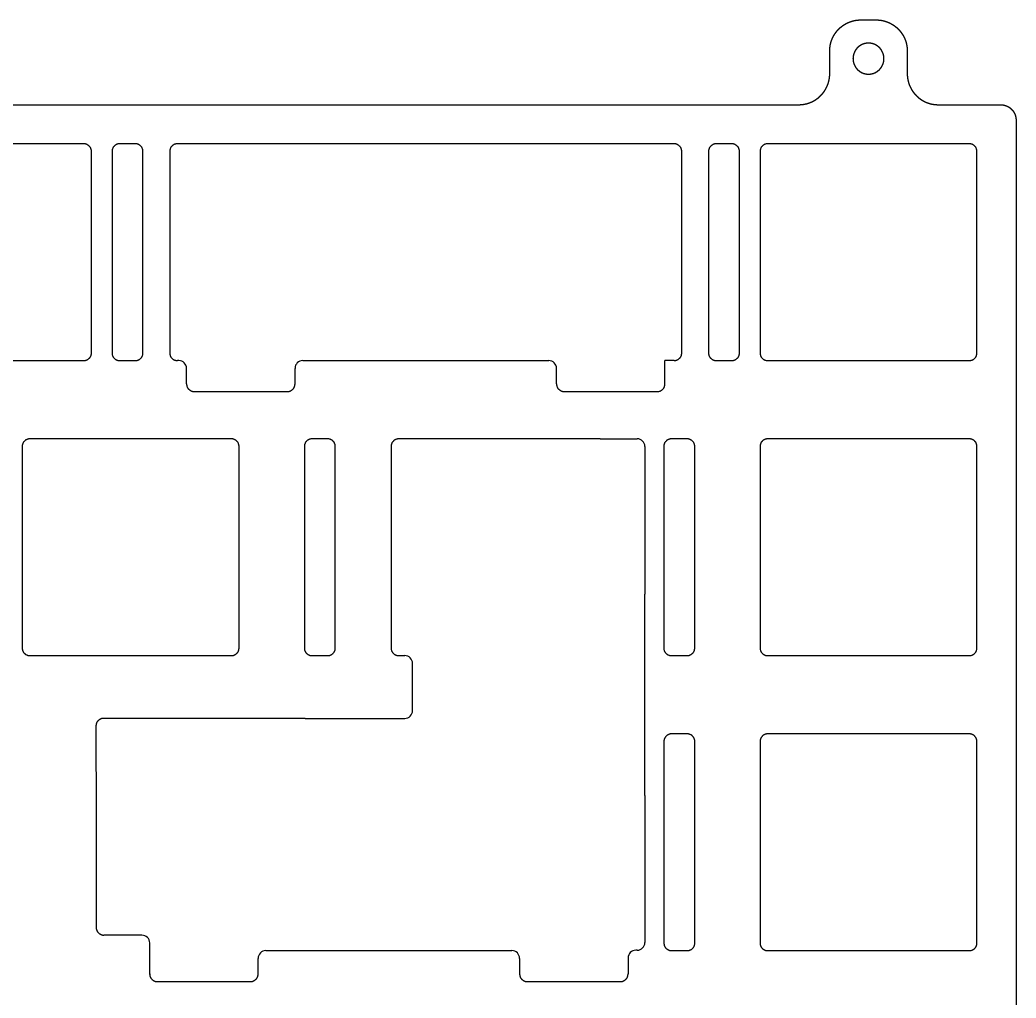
# Model space of a CAD drawing. Header units: millimetres. Extents: x 561 to 866, y -101 to 6.
# Drawn here: x 801.9 to 866.2, y -57.6 to 5.5 of the extents above; entities that cross this region are included whole.
import ezdxf

# ---------------------------------------------------------------- set-up
doc = ezdxf.new("R2010")
doc.units = ezdxf.units.MM
doc.layers.get('0').update_dxf_attribs({"linetype": 'CONTINUOUS'})

msp = doc.modelspace()

# ---------------------------------------------------------------- linework, layer by layer
for p, q in [((856.183, 5.522, -22.344), (857.183, 5.522, -22.344)), ((857.183, 5.522, -22.344), (857.251, 5.52, -22.344)), ((854.183, 3.522, -22.344), (854.184, 3.59, -22.344)), ((854.183, 2.047, -22.344), (854.183, 3.522, -22.344)), ((859.182, 3.59, -22.344), (859.183, 3.522, -22.344)), ((859.183, 3.522, -22.344), (859.183, 2.047, -22.344)), ((854.182, 1.978, -22.344), (854.183, 2.047, -22.344)), ((859.183, 2.047, -22.344), (859.184, 1.978, -22.344)), ((765.933, 0.047, -22.344), (852.183, 0.047, -22.344)), ((852.183, 0.047, -22.344), (852.251, 0.048, -22.344)), ((861.115, 0.048, -22.344), (861.183, 0.047, -22.344)), ((861.183, 0.047, -22.344), (865.209, 0.047, -22.344)), ((865.209, 0.047, -22.344), (865.243, 0.046, -22.344)), ((866.208, -0.919, -22.344), (866.209, -0.953, -22.344)), ((866.209, -0.953, -22.344), (866.209, -94.201, -22.344)), ((812.17, -16.476, -22.344), (812.083, -16.476, -22.344)), ((820.17, -16.476, -22.344), (821.608, -16.476, -22.344)), ((834.605, -16.476, -22.344), (836.046, -16.476, -22.344)), ((843.546, -17.983, -22.344), (843.546, -16.476, -22.344)), ((844.133, -16.476, -22.344), (843.546, -16.476, -22.344)), ((812.67, -17.976, -22.344), (812.67, -16.976, -22.344)), ((819.67, -17.976, -22.344), (819.67, -16.976, -22.344)), ((836.546, -17.976, -22.344), (836.546, -16.976, -22.344)), ((839.371, -21.526, -22.344), (841.752, -21.526, -22.344)), ((842.252, -22.026, -22.344), (842.252, -31.561, -22.344)), ((826.371, -35.526, -22.344), (826.752, -35.526, -22.344)), ((827.252, -39.076, -22.344), (827.252, -36.026, -22.344)), ((820.321, -39.576, -22.344), (826.752, -39.576, -22.344)), ((820.321, -39.576, -22.344), (826.752, -39.576, -22.344)), ((842.252, -44.551, -22.344), (842.252, -54.049, -22.344)), ((842.252, -44.551, -22.344), (842.252, -54.049, -22.344)), ((809.791, -53.576, -22.344), (807.338, -53.576, -22.344)), ((809.791, -53.576, -22.344), (807.338, -53.576, -22.344)), ((810.291, -54.576, -22.344), (810.291, -54.076, -22.344)), ((810.291, -56.12, -22.344), (810.291, -54.576, -22.344)), ((810.291, -56.12, -22.344), (810.291, -54.576, -22.344)), ((817.789, -54.576, -22.344), (819.227, -54.576, -22.344)), ((817.789, -54.576, -22.344), (819.227, -54.576, -22.344)), ((832.227, -54.576, -22.344), (833.665, -54.576, -22.344)), ((832.227, -54.576, -22.344), (833.665, -54.576, -22.344)), ((841.752, -54.549, -22.344), (841.665, -54.549, -22.344)), ((817.289, -56.076, -22.344), (817.289, -55.076, -22.344)), ((817.289, -56.076, -22.344), (817.289, -55.076, -22.344)), ((834.165, -55.076, -22.344), (834.165, -56.076, -22.344)), ((834.165, -55.076, -22.344), (834.165, -56.076, -22.344)), ((841.165, -55.049, -22.344), (841.165, -56.076, -22.344)), ((841.165, -55.049, -22.344), (841.165, -56.076, -22.344))]:
    msp.add_line(p, q)
for centre, start, end in [((812.17, -16.976, -22.344), 0, 90), ((820.17, -16.976, -22.344), 90, 180), ((836.046, -16.976, -22.344), 0, 90), ((841.752, -22.026, -22.344), 0, 90), ((826.752, -36.026, -22.344), 0, 90), ((826.752, -39.076, -22.344), -90, 0), ((809.791, -54.076, -22.344), 0, 90), ((809.791, -54.076, -22.344), 0, 90), ((817.789, -55.076, -22.344), 90, 180), ((817.789, -55.076, -22.344), 90, 180), ((833.665, -55.076, -22.344), 0, 90), ((833.665, -55.076, -22.344), 0, 90), ((841.665, -55.049, -22.344), 90, 180), ((841.665, -55.049, -22.344), 90, 180), ((841.752, -54.049, -22.344), -90, 0), ((841.752, -54.049, -22.344), -90, 0)]:
    msp.add_arc(centre, 0.5, start, end)
for points in [[(854.975, 5.115, -22.344), (855.002, 5.135, -22.344), (855.03, 5.156, -22.344)], [(855.03, 5.156, -22.344), (855.058, 5.175, -22.344), (855.086, 5.194, -22.344)], [(855.086, 5.194, -22.344), (855.115, 5.212, -22.344), (855.144, 5.23, -22.344)], [(855.144, 5.23, -22.344), (855.173, 5.248, -22.344), (855.203, 5.265, -22.344)], [(855.203, 5.265, -22.344), (855.233, 5.281, -22.344), (855.263, 5.297, -22.344)], [(855.263, 5.297, -22.344), (855.293, 5.313, -22.344), (855.324, 5.328, -22.344)], [(855.324, 5.328, -22.344), (855.355, 5.342, -22.344), (855.386, 5.356, -22.344)], [(855.386, 5.356, -22.344), (855.418, 5.369, -22.344), (855.449, 5.382, -22.344)], [(855.449, 5.382, -22.344), (855.481, 5.394, -22.344), (855.513, 5.406, -22.344)], [(855.513, 5.406, -22.344), (855.546, 5.417, -22.344), (855.578, 5.428, -22.344)], [(855.578, 5.428, -22.344), (855.611, 5.438, -22.344), (855.643, 5.447, -22.344)], [(855.643, 5.447, -22.344), (855.676, 5.456, -22.344), (855.709, 5.465, -22.344)], [(855.709, 5.465, -22.344), (855.743, 5.472, -22.344), (855.776, 5.48, -22.344)], [(855.776, 5.48, -22.344), (855.81, 5.486, -22.344), (855.843, 5.493, -22.344)], [(855.843, 5.493, -22.344), (855.877, 5.498, -22.344), (855.911, 5.503, -22.344)], [(855.911, 5.503, -22.344), (855.945, 5.507, -22.344), (855.978, 5.511, -22.344)], [(855.978, 5.511, -22.344), (856.013, 5.514, -22.344), (856.047, 5.517, -22.344)], [(856.047, 5.517, -22.344), (856.081, 5.519, -22.344), (856.115, 5.52, -22.344)], [(856.115, 5.52, -22.344), (856.149, 5.521, -22.344), (856.183, 5.522, -22.344)], [(857.251, 5.52, -22.344), (857.285, 5.519, -22.344), (857.32, 5.517, -22.344)], [(857.32, 5.517, -22.344), (857.354, 5.514, -22.344), (857.388, 5.511, -22.344)], [(857.388, 5.511, -22.344), (857.421, 5.507, -22.344), (857.455, 5.503, -22.344)], [(857.455, 5.503, -22.344), (857.489, 5.498, -22.344), (857.523, 5.493, -22.344)], [(857.523, 5.493, -22.344), (857.556, 5.486, -22.344), (857.59, 5.48, -22.344)], [(857.59, 5.48, -22.344), (857.623, 5.472, -22.344), (857.657, 5.465, -22.344)], [(857.657, 5.465, -22.344), (857.69, 5.456, -22.344), (857.723, 5.447, -22.344)], [(857.723, 5.447, -22.344), (857.755, 5.438, -22.344), (857.788, 5.428, -22.344)], [(857.788, 5.428, -22.344), (857.82, 5.417, -22.344), (857.853, 5.406, -22.344)], [(857.853, 5.406, -22.344), (857.885, 5.394, -22.344), (857.917, 5.382, -22.344)], [(857.917, 5.382, -22.344), (857.948, 5.369, -22.344), (857.98, 5.356, -22.344)], [(857.98, 5.356, -22.344), (858.011, 5.342, -22.344), (858.042, 5.328, -22.344)], [(858.042, 5.328, -22.344), (858.073, 5.313, -22.344), (858.103, 5.297, -22.344)], [(858.103, 5.297, -22.344), (858.133, 5.281, -22.344), (858.163, 5.265, -22.344)], [(858.163, 5.265, -22.344), (858.193, 5.248, -22.344), (858.222, 5.23, -22.344)], [(858.222, 5.23, -22.344), (858.251, 5.212, -22.344), (858.28, 5.194, -22.344)], [(858.28, 5.194, -22.344), (858.308, 5.175, -22.344), (858.336, 5.156, -22.344)], [(858.336, 5.156, -22.344), (858.364, 5.135, -22.344), (858.391, 5.115, -22.344)], [(854.407, 4.442, -22.344), (854.423, 4.472, -22.344), (854.44, 4.502, -22.344)], [(854.44, 4.502, -22.344), (854.457, 4.531, -22.344), (854.474, 4.561, -22.344)], [(854.474, 4.561, -22.344), (854.492, 4.59, -22.344), (854.511, 4.619, -22.344)], [(854.511, 4.619, -22.344), (854.53, 4.647, -22.344), (854.549, 4.675, -22.344)], [(854.549, 4.675, -22.344), (854.569, 4.703, -22.344), (854.589, 4.73, -22.344)], [(854.589, 4.73, -22.344), (854.611, 4.757, -22.344), (854.632, 4.784, -22.344)], [(854.632, 4.784, -22.344), (854.654, 4.81, -22.344), (854.676, 4.836, -22.344)], [(854.676, 4.836, -22.344), (854.698, 4.861, -22.344), (854.721, 4.887, -22.344)], [(854.721, 4.887, -22.344), (854.745, 4.911, -22.344), (854.769, 4.936, -22.344)], [(854.769, 4.936, -22.344), (854.793, 4.96, -22.344), (854.818, 4.983, -22.344)], [(854.818, 4.983, -22.344), (854.843, 5.006, -22.344), (854.869, 5.029, -22.344)], [(854.869, 5.029, -22.344), (854.895, 5.051, -22.344), (854.921, 5.073, -22.344)], [(854.921, 5.073, -22.344), (854.948, 5.094, -22.344), (854.975, 5.115, -22.344)], [(858.391, 5.115, -22.344), (858.418, 5.094, -22.344), (858.445, 5.073, -22.344)], [(858.445, 5.073, -22.344), (858.471, 5.051, -22.344), (858.497, 5.029, -22.344)], [(858.497, 5.029, -22.344), (858.523, 5.006, -22.344), (858.548, 4.983, -22.344)], [(858.548, 4.983, -22.344), (858.573, 4.96, -22.344), (858.597, 4.936, -22.344)], [(858.597, 4.936, -22.344), (858.621, 4.911, -22.344), (858.645, 4.887, -22.344)], [(858.645, 4.887, -22.344), (858.668, 4.861, -22.344), (858.69, 4.836, -22.344)], [(858.69, 4.836, -22.344), (858.712, 4.81, -22.344), (858.734, 4.784, -22.344)], [(858.734, 4.784, -22.344), (858.756, 4.757, -22.344), (858.777, 4.73, -22.344)], [(858.777, 4.73, -22.344), (858.797, 4.703, -22.344), (858.817, 4.675, -22.344)], [(858.817, 4.675, -22.344), (858.836, 4.647, -22.344), (858.855, 4.619, -22.344)], [(858.855, 4.619, -22.344), (858.874, 4.59, -22.344), (858.892, 4.561, -22.344)], [(858.892, 4.561, -22.344), (858.909, 4.531, -22.344), (858.926, 4.502, -22.344)], [(858.926, 4.502, -22.344), (858.943, 4.472, -22.344), (858.959, 4.442, -22.344)], [(854.202, 3.794, -22.344), (854.207, 3.828, -22.344), (854.212, 3.861, -22.344)], [(854.212, 3.861, -22.344), (854.218, 3.895, -22.344), (854.225, 3.929, -22.344)], [(854.225, 3.929, -22.344), (854.232, 3.962, -22.344), (854.24, 3.995, -22.344)], [(854.24, 3.995, -22.344), (854.249, 4.028, -22.344), (854.257, 4.061, -22.344)], [(854.257, 4.061, -22.344), (854.267, 4.094, -22.344), (854.277, 4.127, -22.344)], [(854.277, 4.127, -22.344), (854.288, 4.159, -22.344), (854.298, 4.191, -22.344)], [(854.298, 4.191, -22.344), (854.31, 4.223, -22.344), (854.322, 4.255, -22.344)], [(854.322, 4.255, -22.344), (854.336, 4.287, -22.344), (854.349, 4.318, -22.344)], [(854.349, 4.318, -22.344), (854.363, 4.35, -22.344), (854.377, 4.381, -22.344)], [(854.377, 4.381, -22.344), (854.392, 4.411, -22.344), (854.407, 4.442, -22.344)], [(856.148, 3.867, -22.344), (856.134, 3.857, -22.344), (856.119, 3.848, -22.344)], [(856.178, 3.885, -22.344), (856.163, 3.876, -22.344), (856.148, 3.867, -22.344)], [(856.208, 3.902, -22.344), (856.193, 3.893, -22.344), (856.178, 3.885, -22.344)], [(856.239, 3.918, -22.344), (856.224, 3.91, -22.344), (856.208, 3.902, -22.344)], [(856.27, 3.933, -22.344), (856.255, 3.925, -22.344), (856.239, 3.918, -22.344)], [(856.302, 3.946, -22.344), (856.286, 3.939, -22.344), (856.27, 3.933, -22.344)], [(856.335, 3.959, -22.344), (856.319, 3.953, -22.344), (856.302, 3.946, -22.344)], [(856.367, 3.971, -22.344), (856.351, 3.965, -22.344), (856.335, 3.959, -22.344)], [(856.401, 3.981, -22.344), (856.384, 3.976, -22.344), (856.367, 3.971, -22.344)], [(856.434, 3.99, -22.344), (856.417, 3.986, -22.344), (856.401, 3.981, -22.344)], [(856.468, 3.998, -22.344), (856.451, 3.994, -22.344), (856.434, 3.99, -22.344)], [(856.502, 4.005, -22.344), (856.485, 4.002, -22.344), (856.468, 3.998, -22.344)], [(856.536, 4.011, -22.344), (856.519, 4.008, -22.344), (856.502, 4.005, -22.344)], [(856.57, 4.015, -22.344), (856.553, 4.013, -22.344), (856.536, 4.011, -22.344)], [(856.605, 4.019, -22.344), (856.588, 4.017, -22.344), (856.57, 4.015, -22.344)], [(856.64, 4.021, -22.344), (856.622, 4.02, -22.344), (856.605, 4.019, -22.344)], [(856.674, 4.022, -22.344), (856.657, 4.021, -22.344), (856.64, 4.021, -22.344)], [(856.709, 4.021, -22.344), (856.692, 4.021, -22.344), (856.674, 4.022, -22.344)], [(856.744, 4.02, -22.344), (856.726, 4.021, -22.344), (856.709, 4.021, -22.344)], [(856.778, 4.017, -22.344), (856.761, 4.018, -22.344), (856.744, 4.02, -22.344)], [(856.813, 4.013, -22.344), (856.796, 4.015, -22.344), (856.778, 4.017, -22.344)], [(856.847, 4.008, -22.344), (856.83, 4.011, -22.344), (856.813, 4.013, -22.344)], [(856.881, 4.002, -22.344), (856.864, 4.005, -22.344), (856.847, 4.008, -22.344)], [(856.915, 3.994, -22.344), (856.898, 3.998, -22.344), (856.881, 4.002, -22.344)], [(856.949, 3.986, -22.344), (856.932, 3.99, -22.344), (856.915, 3.994, -22.344)], [(856.982, 3.976, -22.344), (856.965, 3.981, -22.344), (856.949, 3.986, -22.344)], [(857.015, 3.965, -22.344), (856.999, 3.97, -22.344), (856.982, 3.976, -22.344)], [(857.048, 3.953, -22.344), (857.031, 3.959, -22.344), (857.015, 3.965, -22.344)], [(857.08, 3.94, -22.344), (857.064, 3.946, -22.344), (857.048, 3.953, -22.344)], [(857.111, 3.925, -22.344), (857.095, 3.932, -22.344), (857.08, 3.94, -22.344)], [(857.142, 3.91, -22.344), (857.127, 3.918, -22.344), (857.111, 3.925, -22.344)], [(857.173, 3.893, -22.344), (857.158, 3.902, -22.344), (857.142, 3.91, -22.344)], [(857.203, 3.876, -22.344), (857.188, 3.885, -22.344), (857.173, 3.893, -22.344)], [(857.232, 3.857, -22.344), (857.218, 3.867, -22.344), (857.203, 3.876, -22.344)], [(858.959, 4.442, -22.344), (858.974, 4.411, -22.344), (858.989, 4.381, -22.344)], [(858.989, 4.381, -22.344), (859.003, 4.35, -22.344), (859.017, 4.318, -22.344)], [(859.017, 4.318, -22.344), (859.031, 4.287, -22.344), (859.044, 4.255, -22.344)], [(859.044, 4.255, -22.344), (859.056, 4.223, -22.344), (859.068, 4.191, -22.344)], [(859.068, 4.191, -22.344), (859.078, 4.159, -22.344), (859.089, 4.127, -22.344)], [(859.089, 4.127, -22.344), (859.099, 4.094, -22.344), (859.109, 4.061, -22.344)], [(859.109, 4.061, -22.344), (859.118, 4.028, -22.344), (859.126, 3.995, -22.344)], [(859.126, 3.995, -22.344), (859.134, 3.962, -22.344), (859.141, 3.929, -22.344)], [(859.141, 3.929, -22.344), (859.148, 3.895, -22.344), (859.154, 3.861, -22.344)], [(859.154, 3.861, -22.344), (859.159, 3.828, -22.344), (859.164, 3.794, -22.344)], [(854.184, 3.59, -22.344), (854.186, 3.624, -22.344), (854.188, 3.658, -22.344)], [(854.188, 3.658, -22.344), (854.191, 3.692, -22.344), (854.194, 3.726, -22.344)], [(854.194, 3.726, -22.344), (854.198, 3.76, -22.344), (854.202, 3.794, -22.344)], [(855.705, 3.228, -22.344), (855.701, 3.211, -22.344), (855.698, 3.194, -22.344)], [(855.712, 3.262, -22.344), (855.709, 3.245, -22.344), (855.705, 3.228, -22.344)], [(855.721, 3.296, -22.344), (855.717, 3.279, -22.344), (855.712, 3.262, -22.344)], [(855.731, 3.329, -22.344), (855.726, 3.312, -22.344), (855.721, 3.296, -22.344)], [(855.743, 3.362, -22.344), (855.737, 3.345, -22.344), (855.731, 3.329, -22.344)], [(855.755, 3.394, -22.344), (855.749, 3.378, -22.344), (855.743, 3.362, -22.344)], [(855.769, 3.426, -22.344), (855.762, 3.41, -22.344), (855.755, 3.394, -22.344)], [(855.783, 3.458, -22.344), (855.776, 3.442, -22.344), (855.769, 3.426, -22.344)], [(855.799, 3.489, -22.344), (855.791, 3.473, -22.344), (855.783, 3.458, -22.344)], [(855.816, 3.519, -22.344), (855.807, 3.504, -22.344), (855.799, 3.489, -22.344)], [(855.833, 3.549, -22.344), (855.824, 3.534, -22.344), (855.816, 3.519, -22.344)], [(855.852, 3.578, -22.344), (855.843, 3.564, -22.344), (855.833, 3.549, -22.344)], [(855.872, 3.607, -22.344), (855.862, 3.592, -22.344), (855.852, 3.578, -22.344)], [(855.893, 3.634, -22.344), (855.882, 3.621, -22.344), (855.872, 3.607, -22.344)], [(855.914, 3.661, -22.344), (855.904, 3.648, -22.344), (855.893, 3.634, -22.344)], [(855.937, 3.688, -22.344), (855.926, 3.675, -22.344), (855.914, 3.661, -22.344)], [(855.961, 3.713, -22.344), (855.949, 3.701, -22.344), (855.937, 3.688, -22.344)], [(855.985, 3.738, -22.344), (855.973, 3.726, -22.344), (855.961, 3.713, -22.344)], [(856.01, 3.762, -22.344), (855.998, 3.75, -22.344), (855.985, 3.738, -22.344)], [(856.037, 3.785, -22.344), (856.023, 3.773, -22.344), (856.01, 3.762, -22.344)], [(856.063, 3.807, -22.344), (856.05, 3.796, -22.344), (856.037, 3.785, -22.344)], [(856.091, 3.828, -22.344), (856.077, 3.817, -22.344), (856.063, 3.807, -22.344)], [(856.119, 3.848, -22.344), (856.105, 3.838, -22.344), (856.091, 3.828, -22.344)], [(857.261, 3.838, -22.344), (857.247, 3.848, -22.344), (857.232, 3.857, -22.344)], [(857.289, 3.817, -22.344), (857.275, 3.827, -22.344), (857.261, 3.838, -22.344)], [(857.316, 3.796, -22.344), (857.303, 3.806, -22.344), (857.289, 3.817, -22.344)], [(857.343, 3.773, -22.344), (857.329, 3.784, -22.344), (857.316, 3.796, -22.344)], [(857.368, 3.75, -22.344), (857.355, 3.762, -22.344), (857.343, 3.773, -22.344)], [(857.393, 3.726, -22.344), (857.381, 3.738, -22.344), (857.368, 3.75, -22.344)], [(857.417, 3.701, -22.344), (857.405, 3.713, -22.344), (857.393, 3.726, -22.344)], [(857.44, 3.675, -22.344), (857.429, 3.688, -22.344), (857.417, 3.701, -22.344)], [(857.463, 3.648, -22.344), (857.451, 3.661, -22.344), (857.44, 3.675, -22.344)], [(857.484, 3.621, -22.344), (857.473, 3.634, -22.344), (857.463, 3.648, -22.344)], [(857.504, 3.592, -22.344), (857.494, 3.607, -22.344), (857.484, 3.621, -22.344)], [(857.523, 3.564, -22.344), (857.514, 3.578, -22.344), (857.504, 3.592, -22.344)], [(857.542, 3.534, -22.344), (857.533, 3.549, -22.344), (857.523, 3.564, -22.344)], [(857.559, 3.504, -22.344), (857.55, 3.519, -22.344), (857.542, 3.534, -22.344)], [(857.575, 3.473, -22.344), (857.567, 3.489, -22.344), (857.559, 3.504, -22.344)], [(857.59, 3.442, -22.344), (857.583, 3.458, -22.344), (857.575, 3.473, -22.344)], [(857.604, 3.41, -22.344), (857.597, 3.426, -22.344), (857.59, 3.442, -22.344)], [(857.617, 3.378, -22.344), (857.611, 3.394, -22.344), (857.604, 3.41, -22.344)], [(857.629, 3.345, -22.344), (857.623, 3.362, -22.344), (857.617, 3.378, -22.344)], [(857.64, 3.312, -22.344), (857.634, 3.329, -22.344), (857.629, 3.345, -22.344)], [(857.649, 3.279, -22.344), (857.645, 3.296, -22.344), (857.64, 3.312, -22.344)], [(857.658, 3.245, -22.344), (857.653, 3.262, -22.344), (857.649, 3.279, -22.344)], [(857.665, 3.211, -22.344), (857.661, 3.228, -22.344), (857.658, 3.245, -22.344)], [(859.164, 3.794, -22.344), (859.168, 3.76, -22.344), (859.173, 3.726, -22.344)], [(859.173, 3.726, -22.344), (859.175, 3.692, -22.344), (859.178, 3.658, -22.344)], [(859.178, 3.658, -22.344), (859.18, 3.624, -22.344), (859.182, 3.59, -22.344)], [(855.684, 3.056, -22.344), (855.683, 3.039, -22.344), (855.683, 3.022, -22.344)], [(855.683, 3.022, -22.344), (855.683, 3.004, -22.344), (855.684, 2.987, -22.344)], [(855.685, 3.091, -22.344), (855.685, 3.074, -22.344), (855.684, 3.056, -22.344)], [(855.684, 2.987, -22.344), (855.685, 2.97, -22.344), (855.685, 2.952, -22.344)], [(855.688, 3.126, -22.344), (855.687, 3.108, -22.344), (855.685, 3.091, -22.344)], [(855.685, 2.952, -22.344), (855.687, 2.935, -22.344), (855.688, 2.918, -22.344)], [(855.693, 3.16, -22.344), (855.691, 3.143, -22.344), (855.688, 3.126, -22.344)], [(855.688, 2.918, -22.344), (855.691, 2.9, -22.344), (855.693, 2.883, -22.344)], [(855.698, 3.194, -22.344), (855.695, 3.177, -22.344), (855.693, 3.16, -22.344)], [(855.693, 2.883, -22.344), (855.695, 2.866, -22.344), (855.698, 2.849, -22.344)], [(855.698, 2.849, -22.344), (855.701, 2.832, -22.344), (855.705, 2.815, -22.344)], [(855.705, 2.815, -22.344), (855.709, 2.798, -22.344), (855.712, 2.781, -22.344)], [(855.712, 2.781, -22.344), (855.717, 2.764, -22.344), (855.721, 2.747, -22.344)], [(855.721, 2.747, -22.344), (855.726, 2.731, -22.344), (855.731, 2.714, -22.344)], [(855.731, 2.714, -22.344), (855.737, 2.698, -22.344), (855.743, 2.681, -22.344)], [(855.743, 2.681, -22.344), (855.749, 2.665, -22.344), (855.755, 2.649, -22.344)], [(855.755, 2.649, -22.344), (855.762, 2.633, -22.344), (855.769, 2.617, -22.344)], [(855.769, 2.617, -22.344), (855.776, 2.601, -22.344), (855.783, 2.586, -22.344)], [(855.783, 2.586, -22.344), (855.791, 2.57, -22.344), (855.799, 2.555, -22.344)], [(857.575, 2.57, -22.344), (857.583, 2.586, -22.344), (857.59, 2.601, -22.344)], [(857.59, 2.601, -22.344), (857.597, 2.617, -22.344), (857.604, 2.633, -22.344)], [(857.604, 2.633, -22.344), (857.611, 2.649, -22.344), (857.617, 2.665, -22.344)], [(857.617, 2.665, -22.344), (857.623, 2.681, -22.344), (857.629, 2.698, -22.344)], [(857.629, 2.698, -22.344), (857.634, 2.714, -22.344), (857.64, 2.731, -22.344)], [(857.64, 2.731, -22.344), (857.645, 2.748, -22.344), (857.649, 2.764, -22.344)], [(857.649, 2.764, -22.344), (857.653, 2.781, -22.344), (857.658, 2.798, -22.344)], [(857.658, 2.798, -22.344), (857.661, 2.815, -22.344), (857.665, 2.832, -22.344)], [(857.671, 3.177, -22.344), (857.668, 3.194, -22.344), (857.665, 3.211, -22.344)], [(857.665, 2.832, -22.344), (857.668, 2.849, -22.344), (857.671, 2.866, -22.344)], [(857.676, 3.143, -22.344), (857.673, 3.16, -22.344), (857.671, 3.177, -22.344)], [(857.671, 2.866, -22.344), (857.673, 2.883, -22.344), (857.676, 2.9, -22.344)], [(857.679, 3.108, -22.344), (857.677, 3.126, -22.344), (857.676, 3.143, -22.344)], [(857.676, 2.9, -22.344), (857.677, 2.918, -22.344), (857.679, 2.935, -22.344)], [(857.682, 3.074, -22.344), (857.68, 3.091, -22.344), (857.679, 3.108, -22.344)], [(857.679, 2.935, -22.344), (857.68, 2.952, -22.344), (857.682, 2.97, -22.344)], [(857.683, 3.039, -22.344), (857.682, 3.056, -22.344), (857.682, 3.074, -22.344)], [(857.682, 2.97, -22.344), (857.682, 2.987, -22.344), (857.683, 3.004, -22.344)], [(857.683, 3.004, -22.344), (857.683, 3.022, -22.344), (857.683, 3.039, -22.344)], [(854.178, 1.91, -22.344), (854.18, 1.944, -22.344), (854.182, 1.978, -22.344)], [(855.799, 2.555, -22.344), (855.807, 2.539, -22.344), (855.816, 2.524, -22.344)], [(855.816, 2.524, -22.344), (855.824, 2.509, -22.344), (855.833, 2.494, -22.344)], [(855.833, 2.494, -22.344), (855.843, 2.48, -22.344), (855.852, 2.465, -22.344)], [(855.852, 2.465, -22.344), (855.862, 2.451, -22.344), (855.872, 2.437, -22.344)], [(855.872, 2.437, -22.344), (855.882, 2.423, -22.344), (855.893, 2.409, -22.344)], [(855.893, 2.409, -22.344), (855.904, 2.395, -22.344), (855.914, 2.382, -22.344)], [(855.914, 2.382, -22.344), (855.926, 2.369, -22.344), (855.937, 2.356, -22.344)], [(855.937, 2.356, -22.344), (855.949, 2.343, -22.344), (855.961, 2.33, -22.344)], [(855.961, 2.33, -22.344), (855.973, 2.318, -22.344), (855.985, 2.305, -22.344)], [(855.985, 2.305, -22.344), (855.998, 2.294, -22.344), (856.01, 2.282, -22.344)], [(856.01, 2.282, -22.344), (856.023, 2.27, -22.344), (856.037, 2.259, -22.344)], [(856.037, 2.259, -22.344), (856.05, 2.248, -22.344), (856.063, 2.237, -22.344)], [(856.063, 2.237, -22.344), (856.077, 2.226, -22.344), (856.091, 2.216, -22.344)], [(856.091, 2.216, -22.344), (856.105, 2.206, -22.344), (856.119, 2.196, -22.344)], [(856.119, 2.196, -22.344), (856.134, 2.186, -22.344), (856.148, 2.177, -22.344)], [(856.148, 2.177, -22.344), (856.163, 2.168, -22.344), (856.178, 2.159, -22.344)], [(856.178, 2.159, -22.344), (856.193, 2.15, -22.344), (856.208, 2.142, -22.344)], [(856.208, 2.142, -22.344), (856.224, 2.134, -22.344), (856.239, 2.126, -22.344)], [(856.239, 2.126, -22.344), (856.255, 2.118, -22.344), (856.27, 2.111, -22.344)], [(856.27, 2.111, -22.344), (856.286, 2.104, -22.344), (856.302, 2.097, -22.344)], [(856.302, 2.097, -22.344), (856.319, 2.091, -22.344), (856.335, 2.084, -22.344)], [(856.335, 2.084, -22.344), (856.351, 2.079, -22.344), (856.367, 2.073, -22.344)], [(856.367, 2.073, -22.344), (856.384, 2.068, -22.344), (856.401, 2.062, -22.344)], [(856.401, 2.062, -22.344), (856.417, 2.058, -22.344), (856.434, 2.053, -22.344)], [(856.434, 2.053, -22.344), (856.451, 2.049, -22.344), (856.468, 2.045, -22.344)], [(856.468, 2.045, -22.344), (856.485, 2.042, -22.344), (856.502, 2.038, -22.344)], [(856.502, 2.038, -22.344), (856.519, 2.035, -22.344), (856.536, 2.033, -22.344)], [(856.536, 2.033, -22.344), (856.553, 2.03, -22.344), (856.57, 2.028, -22.344)], [(856.57, 2.028, -22.344), (856.588, 2.026, -22.344), (856.605, 2.025, -22.344)], [(856.605, 2.025, -22.344), (856.622, 2.024, -22.344), (856.64, 2.023, -22.344)], [(856.64, 2.023, -22.344), (856.657, 2.022, -22.344), (856.674, 2.022, -22.344)], [(856.674, 2.022, -22.344), (856.692, 2.022, -22.344), (856.709, 2.022, -22.344)], [(856.709, 2.022, -22.344), (856.726, 2.023, -22.344), (856.744, 2.023, -22.344)], [(856.744, 2.023, -22.344), (856.761, 2.025, -22.344), (856.778, 2.026, -22.344)], [(856.778, 2.026, -22.344), (856.796, 2.028, -22.344), (856.813, 2.03, -22.344)], [(856.813, 2.03, -22.344), (856.83, 2.033, -22.344), (856.847, 2.035, -22.344)], [(856.847, 2.035, -22.344), (856.864, 2.038, -22.344), (856.881, 2.042, -22.344)], [(856.881, 2.042, -22.344), (856.898, 2.045, -22.344), (856.915, 2.049, -22.344)], [(856.915, 2.049, -22.344), (856.932, 2.053, -22.344), (856.949, 2.058, -22.344)], [(856.949, 2.058, -22.344), (856.965, 2.063, -22.344), (856.982, 2.067, -22.344)], [(856.982, 2.067, -22.344), (856.999, 2.073, -22.344), (857.015, 2.078, -22.344)], [(857.015, 2.078, -22.344), (857.031, 2.084, -22.344), (857.048, 2.09, -22.344)], [(857.048, 2.09, -22.344), (857.064, 2.097, -22.344), (857.08, 2.104, -22.344)], [(857.08, 2.104, -22.344), (857.095, 2.111, -22.344), (857.111, 2.118, -22.344)], [(857.111, 2.118, -22.344), (857.127, 2.126, -22.344), (857.142, 2.133, -22.344)], [(857.142, 2.133, -22.344), (857.158, 2.142, -22.344), (857.173, 2.15, -22.344)], [(857.173, 2.15, -22.344), (857.188, 2.159, -22.344), (857.203, 2.167, -22.344)], [(857.203, 2.167, -22.344), (857.218, 2.177, -22.344), (857.232, 2.186, -22.344)], [(857.232, 2.186, -22.344), (857.247, 2.196, -22.344), (857.261, 2.206, -22.344)], [(857.261, 2.206, -22.344), (857.275, 2.216, -22.344), (857.289, 2.226, -22.344)], [(857.289, 2.226, -22.344), (857.303, 2.237, -22.344), (857.316, 2.248, -22.344)], [(857.316, 2.248, -22.344), (857.329, 2.259, -22.344), (857.343, 2.27, -22.344)], [(857.343, 2.27, -22.344), (857.355, 2.282, -22.344), (857.368, 2.293, -22.344)], [(857.368, 2.293, -22.344), (857.381, 2.306, -22.344), (857.393, 2.318, -22.344)], [(857.393, 2.318, -22.344), (857.405, 2.33, -22.344), (857.417, 2.343, -22.344)], [(857.417, 2.343, -22.344), (857.429, 2.356, -22.344), (857.44, 2.369, -22.344)], [(857.44, 2.369, -22.344), (857.451, 2.382, -22.344), (857.463, 2.395, -22.344)], [(857.463, 2.395, -22.344), (857.473, 2.409, -22.344), (857.484, 2.423, -22.344)], [(857.484, 2.423, -22.344), (857.494, 2.437, -22.344), (857.504, 2.451, -22.344)], [(857.504, 2.451, -22.344), (857.514, 2.465, -22.344), (857.523, 2.48, -22.344)], [(857.523, 2.48, -22.344), (857.533, 2.494, -22.344), (857.542, 2.509, -22.344)], [(857.542, 2.509, -22.344), (857.55, 2.524, -22.344), (857.559, 2.539, -22.344)], [(857.559, 2.539, -22.344), (857.567, 2.555, -22.344), (857.575, 2.57, -22.344)], [(859.184, 1.978, -22.344), (859.186, 1.944, -22.344), (859.188, 1.91, -22.344)], [(854.017, 1.25, -22.344), (854.031, 1.281, -22.344), (854.044, 1.313, -22.344)], [(854.044, 1.313, -22.344), (854.056, 1.345, -22.344), (854.068, 1.377, -22.344)], [(854.068, 1.377, -22.344), (854.078, 1.409, -22.344), (854.089, 1.442, -22.344)], [(854.089, 1.442, -22.344), (854.099, 1.474, -22.344), (854.109, 1.507, -22.344)], [(854.109, 1.507, -22.344), (854.118, 1.54, -22.344), (854.126, 1.573, -22.344)], [(854.126, 1.573, -22.344), (854.134, 1.606, -22.344), (854.141, 1.64, -22.344)], [(854.141, 1.64, -22.344), (854.148, 1.673, -22.344), (854.154, 1.707, -22.344)], [(854.154, 1.707, -22.344), (854.159, 1.741, -22.344), (854.164, 1.774, -22.344)], [(854.164, 1.774, -22.344), (854.168, 1.808, -22.344), (854.173, 1.842, -22.344)], [(854.173, 1.842, -22.344), (854.175, 1.876, -22.344), (854.178, 1.91, -22.344)], [(859.188, 1.91, -22.344), (859.191, 1.876, -22.344), (859.194, 1.842, -22.344)], [(859.194, 1.842, -22.344), (859.198, 1.808, -22.344), (859.202, 1.774, -22.344)], [(859.202, 1.774, -22.344), (859.207, 1.741, -22.344), (859.212, 1.707, -22.344)], [(859.212, 1.707, -22.344), (859.218, 1.673, -22.344), (859.225, 1.64, -22.344)], [(859.225, 1.64, -22.344), (859.232, 1.606, -22.344), (859.24, 1.573, -22.344)], [(859.24, 1.573, -22.344), (859.249, 1.54, -22.344), (859.257, 1.507, -22.344)], [(859.257, 1.507, -22.344), (859.267, 1.474, -22.344), (859.277, 1.442, -22.344)], [(859.277, 1.442, -22.344), (859.288, 1.409, -22.344), (859.298, 1.377, -22.344)], [(859.298, 1.377, -22.344), (859.31, 1.345, -22.344), (859.322, 1.313, -22.344)], [(859.322, 1.313, -22.344), (859.336, 1.281, -22.344), (859.349, 1.25, -22.344)], [(853.597, 0.632, -22.344), (853.621, 0.657, -22.344), (853.645, 0.682, -22.344)], [(853.645, 0.682, -22.344), (853.668, 0.707, -22.344), (853.69, 0.732, -22.344)], [(853.69, 0.732, -22.344), (853.712, 0.758, -22.344), (853.734, 0.784, -22.344)], [(853.734, 0.784, -22.344), (853.756, 0.811, -22.344), (853.777, 0.838, -22.344)], [(853.777, 0.838, -22.344), (853.797, 0.866, -22.344), (853.817, 0.893, -22.344)], [(853.817, 0.893, -22.344), (853.836, 0.922, -22.344), (853.855, 0.95, -22.344)], [(853.855, 0.95, -22.344), (853.874, 0.979, -22.344), (853.892, 1.007, -22.344)], [(853.892, 1.007, -22.344), (853.909, 1.037, -22.344), (853.926, 1.066, -22.344)], [(853.926, 1.066, -22.344), (853.943, 1.096, -22.344), (853.959, 1.127, -22.344)], [(853.959, 1.127, -22.344), (853.974, 1.157, -22.344), (853.989, 1.188, -22.344)], [(853.989, 1.188, -22.344), (854.003, 1.219, -22.344), (854.017, 1.25, -22.344)], [(859.349, 1.25, -22.344), (859.363, 1.219, -22.344), (859.377, 1.188, -22.344)], [(859.377, 1.188, -22.344), (859.392, 1.157, -22.344), (859.407, 1.127, -22.344)], [(859.407, 1.127, -22.344), (859.423, 1.096, -22.344), (859.44, 1.066, -22.344)], [(859.44, 1.066, -22.344), (859.457, 1.037, -22.344), (859.474, 1.007, -22.344)], [(859.474, 1.007, -22.344), (859.492, 0.979, -22.344), (859.511, 0.95, -22.344)], [(859.511, 0.95, -22.344), (859.53, 0.922, -22.344), (859.549, 0.893, -22.344)], [(859.549, 0.893, -22.344), (859.569, 0.866, -22.344), (859.589, 0.838, -22.344)], [(859.589, 0.838, -22.344), (859.611, 0.811, -22.344), (859.632, 0.784, -22.344)], [(859.632, 0.784, -22.344), (859.654, 0.758, -22.344), (859.676, 0.732, -22.344)], [(859.676, 0.732, -22.344), (859.698, 0.707, -22.344), (859.721, 0.682, -22.344)], [(859.721, 0.682, -22.344), (859.745, 0.657, -22.344), (859.769, 0.632, -22.344)], [(852.251, 0.048, -22.344), (852.285, 0.05, -22.344), (852.32, 0.051, -22.344)], [(852.32, 0.051, -22.344), (852.354, 0.054, -22.344), (852.388, 0.057, -22.344)], [(852.388, 0.057, -22.344), (852.421, 0.061, -22.344), (852.455, 0.065, -22.344)], [(852.455, 0.065, -22.344), (852.489, 0.071, -22.344), (852.523, 0.076, -22.344)], [(852.523, 0.076, -22.344), (852.556, 0.082, -22.344), (852.59, 0.088, -22.344)], [(852.59, 0.088, -22.344), (852.623, 0.096, -22.344), (852.657, 0.104, -22.344)], [(852.657, 0.104, -22.344), (852.69, 0.112, -22.344), (852.723, 0.121, -22.344)], [(852.723, 0.121, -22.344), (852.755, 0.131, -22.344), (852.788, 0.14, -22.344)], [(852.788, 0.14, -22.344), (852.82, 0.151, -22.344), (852.853, 0.162, -22.344)], [(852.853, 0.162, -22.344), (852.885, 0.174, -22.344), (852.917, 0.186, -22.344)], [(852.917, 0.186, -22.344), (852.948, 0.199, -22.344), (852.98, 0.212, -22.344)], [(852.98, 0.212, -22.344), (853.011, 0.226, -22.344), (853.042, 0.241, -22.344)], [(853.042, 0.241, -22.344), (853.073, 0.256, -22.344), (853.103, 0.271, -22.344)], [(853.103, 0.271, -22.344), (853.133, 0.287, -22.344), (853.163, 0.303, -22.344)], [(853.163, 0.303, -22.344), (853.193, 0.321, -22.344), (853.222, 0.338, -22.344)], [(853.222, 0.338, -22.344), (853.251, 0.356, -22.344), (853.28, 0.374, -22.344)], [(853.28, 0.374, -22.344), (853.308, 0.393, -22.344), (853.336, 0.413, -22.344)], [(853.336, 0.413, -22.344), (853.364, 0.433, -22.344), (853.391, 0.453, -22.344)], [(853.391, 0.453, -22.344), (853.418, 0.474, -22.344), (853.445, 0.495, -22.344)], [(853.445, 0.495, -22.344), (853.471, 0.517, -22.344), (853.497, 0.539, -22.344)], [(853.497, 0.539, -22.344), (853.523, 0.562, -22.344), (853.548, 0.585, -22.344)], [(853.548, 0.585, -22.344), (853.573, 0.609, -22.344), (853.597, 0.632, -22.344)], [(859.769, 0.632, -22.344), (859.793, 0.609, -22.344), (859.818, 0.585, -22.344)], [(859.818, 0.585, -22.344), (859.843, 0.562, -22.344), (859.869, 0.539, -22.344)], [(859.869, 0.539, -22.344), (859.895, 0.517, -22.344), (859.921, 0.495, -22.344)], [(859.921, 0.495, -22.344), (859.948, 0.474, -22.344), (859.975, 0.453, -22.344)], [(859.975, 0.453, -22.344), (860.002, 0.433, -22.344), (860.03, 0.413, -22.344)], [(860.03, 0.413, -22.344), (860.058, 0.393, -22.344), (860.086, 0.374, -22.344)], [(860.086, 0.374, -22.344), (860.115, 0.356, -22.344), (860.144, 0.338, -22.344)], [(860.144, 0.338, -22.344), (860.173, 0.321, -22.344), (860.203, 0.303, -22.344)], [(860.203, 0.303, -22.344), (860.233, 0.287, -22.344), (860.263, 0.271, -22.344)], [(860.263, 0.271, -22.344), (860.293, 0.256, -22.344), (860.324, 0.241, -22.344)], [(860.324, 0.241, -22.344), (860.355, 0.226, -22.344), (860.386, 0.212, -22.344)], [(860.386, 0.212, -22.344), (860.418, 0.199, -22.344), (860.449, 0.186, -22.344)], [(860.449, 0.186, -22.344), (860.481, 0.174, -22.344), (860.513, 0.162, -22.344)], [(860.513, 0.162, -22.344), (860.546, 0.151, -22.344), (860.578, 0.14, -22.344)], [(860.578, 0.14, -22.344), (860.611, 0.131, -22.344), (860.643, 0.121, -22.344)], [(860.643, 0.121, -22.344), (860.676, 0.112, -22.344), (860.709, 0.104, -22.344)], [(860.709, 0.104, -22.344), (860.743, 0.096, -22.344), (860.776, 0.088, -22.344)], [(860.776, 0.088, -22.344), (860.81, 0.082, -22.344), (860.843, 0.076, -22.344)], [(860.843, 0.076, -22.344), (860.877, 0.071, -22.344), (860.911, 0.065, -22.344)], [(860.911, 0.065, -22.344), (860.945, 0.061, -22.344), (860.978, 0.057, -22.344)], [(860.978, 0.057, -22.344), (861.013, 0.054, -22.344), (861.047, 0.051, -22.344)], [(861.047, 0.051, -22.344), (861.081, 0.05, -22.344), (861.115, 0.048, -22.344)], [(865.243, 0.046, -22.344), (865.26, 0.045, -22.344), (865.277, 0.044, -22.344)], [(865.277, 0.044, -22.344), (865.294, 0.043, -22.344), (865.311, 0.041, -22.344)], [(865.311, 0.041, -22.344), (865.328, 0.039, -22.344), (865.345, 0.037, -22.344)], [(865.345, 0.037, -22.344), (865.362, 0.035, -22.344), (865.378, 0.032, -22.344)], [(865.378, 0.032, -22.344), (865.395, 0.029, -22.344), (865.412, 0.026, -22.344)], [(865.412, 0.026, -22.344), (865.429, 0.022, -22.344), (865.445, 0.018, -22.344)], [(865.445, 0.018, -22.344), (865.462, 0.014, -22.344), (865.478, 0.01, -22.344)], [(865.478, 0.01, -22.344), (865.495, 0.005, -22.344), (865.511, 0, -22.344)], [(865.511, 0, -22.344), (865.527, -0.006, -22.344), (865.543, -0.011, -22.344)], [(865.543, -0.011, -22.344), (865.559, -0.017, -22.344), (865.575, -0.023, -22.344)], [(865.575, -0.023, -22.344), (865.591, -0.03, -22.344), (865.607, -0.036, -22.344)], [(865.607, -0.036, -22.344), (865.622, -0.043, -22.344), (865.638, -0.05, -22.344)], [(865.638, -0.05, -22.344), (865.653, -0.058, -22.344), (865.669, -0.065, -22.344)], [(865.669, -0.065, -22.344), (865.684, -0.074, -22.344), (865.699, -0.082, -22.344)], [(865.699, -0.082, -22.344), (865.713, -0.09, -22.344), (865.728, -0.099, -22.344)], [(865.728, -0.099, -22.344), (865.743, -0.108, -22.344), (865.757, -0.117, -22.344)], [(865.757, -0.117, -22.344), (865.771, -0.127, -22.344), (865.785, -0.136, -22.344)], [(865.785, -0.136, -22.344), (865.799, -0.146, -22.344), (865.813, -0.157, -22.344)], [(865.813, -0.157, -22.344), (865.826, -0.167, -22.344), (865.84, -0.178, -22.344)], [(865.84, -0.178, -22.344), (865.853, -0.189, -22.344), (865.866, -0.2, -22.344)], [(865.866, -0.2, -22.344), (865.878, -0.211, -22.344), (865.891, -0.223, -22.344)], [(865.891, -0.223, -22.344), (865.903, -0.234, -22.344), (865.916, -0.246, -22.344)], [(865.916, -0.246, -22.344), (865.927, -0.259, -22.344), (865.939, -0.271, -22.344)], [(865.939, -0.271, -22.344), (865.951, -0.283, -22.344), (865.962, -0.296, -22.344)], [(865.962, -0.296, -22.344), (865.973, -0.309, -22.344), (865.984, -0.322, -22.344)], [(865.984, -0.322, -22.344), (865.995, -0.336, -22.344), (866.005, -0.349, -22.344)], [(866.005, -0.349, -22.344), (866.015, -0.363, -22.344), (866.025, -0.377, -22.344)], [(866.025, -0.377, -22.344), (866.035, -0.391, -22.344), (866.045, -0.405, -22.344)], [(866.045, -0.405, -22.344), (866.054, -0.419, -22.344), (866.063, -0.434, -22.344)], [(866.063, -0.434, -22.344), (866.072, -0.449, -22.344), (866.08, -0.463, -22.344)], [(866.08, -0.463, -22.344), (866.088, -0.478, -22.344), (866.096, -0.493, -22.344)], [(866.096, -0.493, -22.344), (866.104, -0.509, -22.344), (866.112, -0.524, -22.344)], [(866.112, -0.524, -22.344), (866.119, -0.539, -22.344), (866.126, -0.555, -22.344)], [(866.126, -0.555, -22.344), (866.132, -0.571, -22.344), (866.139, -0.586, -22.344)], [(866.139, -0.586, -22.344), (866.145, -0.602, -22.344), (866.151, -0.618, -22.344)], [(866.151, -0.618, -22.344), (866.156, -0.635, -22.344), (866.162, -0.651, -22.344)], [(866.162, -0.651, -22.344), (866.167, -0.667, -22.344), (866.171, -0.684, -22.344)], [(866.171, -0.684, -22.344), (866.176, -0.7, -22.344), (866.18, -0.717, -22.344)], [(866.18, -0.717, -22.344), (866.184, -0.733, -22.344), (866.188, -0.75, -22.344)], [(866.188, -0.75, -22.344), (866.191, -0.767, -22.344), (866.194, -0.783, -22.344)], [(866.194, -0.783, -22.344), (866.197, -0.8, -22.344), (866.199, -0.817, -22.344)], [(866.199, -0.817, -22.344), (866.201, -0.834, -22.344), (866.203, -0.851, -22.344)], [(866.203, -0.851, -22.344), (866.205, -0.868, -22.344), (866.206, -0.885, -22.344)], [(866.206, -0.885, -22.344), (866.207, -0.902, -22.344), (866.208, -0.919, -22.344)], [(806.033, -2.476, -22.344), (799.533, -2.476, -22.344), (793.033, -2.476, -22.344)], [(809.358, -2.476, -22.344), (808.858, -2.476, -22.344), (808.358, -2.476, -22.344)], [(825.083, -2.476, -22.344), (818.583, -2.476, -22.344), (812.083, -2.476, -22.344)], [(834.608, -2.476, -22.344), (828.108, -2.476, -22.344), (821.608, -2.476, -22.344)], [(844.133, -2.476, -22.344), (837.633, -2.476, -22.344), (831.133, -2.476, -22.344)], [(847.858, -2.476, -22.344), (847.358, -2.476, -22.344), (846.858, -2.476, -22.344)], [(863.183, -2.476, -22.344), (856.683, -2.476, -22.344), (850.183, -2.476, -22.344)], [(806.533, -15.976, -22.344), (806.533, -9.476, -22.344), (806.533, -2.976, -22.344)], [(807.858, -2.976, -22.344), (807.858, -9.476, -22.344), (807.858, -15.976, -22.344)], [(809.858, -15.976, -22.344), (809.858, -9.476, -22.344), (809.858, -2.976, -22.344)], [(811.583, -2.976, -22.344), (811.583, -9.476, -22.344), (811.583, -15.976, -22.344)], [(844.633, -15.976, -22.344), (844.633, -9.476, -22.344), (844.633, -2.976, -22.344)], [(846.358, -2.976, -22.344), (846.358, -9.476, -22.344), (846.358, -15.976, -22.344)], [(848.358, -15.976, -22.344), (848.358, -9.476, -22.344), (848.358, -2.976, -22.344)], [(849.683, -2.976, -22.344), (849.683, -9.476, -22.344), (849.683, -15.976, -22.344)], [(863.683, -15.976, -22.344), (863.683, -9.476, -22.344), (863.683, -2.976, -22.344)], [(793.033, -16.476, -22.344), (799.533, -16.476, -22.344), (806.033, -16.476, -22.344)], [(808.358, -16.476, -22.344), (808.858, -16.476, -22.344), (809.358, -16.476, -22.344)], [(821.608, -16.476, -22.344), (828.108, -16.476, -22.344), (834.608, -16.476, -22.344)], [(846.858, -16.476, -22.344), (847.358, -16.476, -22.344), (847.858, -16.476, -22.344)], [(850.183, -16.476, -22.344), (856.683, -16.476, -22.344), (863.183, -16.476, -22.344)], [(813.17, -18.476, -22.344), (816.17, -18.476, -22.344), (819.17, -18.476, -22.344)], [(837.046, -18.476, -22.344), (840.046, -18.476, -22.344), (843.046, -18.476, -22.344)], [(815.558, -21.526, -22.344), (809.058, -21.526, -22.344), (802.558, -21.526, -22.344)], [(821.771, -21.526, -22.344), (821.271, -21.526, -22.344), (820.771, -21.526, -22.344)], [(839.371, -21.526, -22.344), (832.871, -21.526, -22.344), (826.371, -21.526, -22.344)], [(844.971, -21.526, -22.344), (844.471, -21.526, -22.344), (843.971, -21.526, -22.344)], [(863.183, -21.526, -22.344), (856.683, -21.526, -22.344), (850.183, -21.526, -22.344)], [(802.058, -22.026, -22.344), (802.058, -28.526, -22.344), (802.058, -35.026, -22.344)], [(816.058, -35.026, -22.344), (816.058, -28.526, -22.344), (816.058, -22.026, -22.344)], [(820.271, -22.026, -22.344), (820.271, -28.526, -22.344), (820.271, -35.026, -22.344)], [(822.271, -35.026, -22.344), (822.271, -28.526, -22.344), (822.271, -22.026, -22.344)], [(825.871, -22.026, -22.344), (825.871, -28.526, -22.344), (825.871, -35.026, -22.344)], [(843.471, -22.026, -22.344), (843.471, -28.526, -22.344), (843.471, -35.026, -22.344)], [(845.471, -35.026, -22.344), (845.471, -28.526, -22.344), (845.471, -22.026, -22.344)], [(849.683, -22.026, -22.344), (849.683, -28.526, -22.344), (849.683, -35.026, -22.344)], [(863.683, -35.026, -22.344), (863.683, -28.526, -22.344), (863.683, -22.026, -22.344)], [(842.252, -44.551, -22.344), (842.252, -38.051, -22.344), (842.252, -31.551, -22.344)], [(802.558, -35.526, -22.344), (809.058, -35.526, -22.344), (815.558, -35.526, -22.344)], [(820.771, -35.526, -22.344), (821.271, -35.526, -22.344), (821.771, -35.526, -22.344)], [(843.971, -35.526, -22.344), (844.471, -35.526, -22.344), (844.971, -35.526, -22.344)], [(850.183, -35.526, -22.344), (856.683, -35.526, -22.344), (863.183, -35.526, -22.344)], [(820.321, -39.576, -22.344), (813.821, -39.576, -22.344), (807.321, -39.576, -22.344)], [(820.321, -39.576, -22.344), (813.821, -39.576, -22.344), (807.321, -39.576, -22.344)], [(806.821, -40.076, -22.344), (806.829, -46.576, -22.344), (806.837, -53.076, -22.344)], [(806.821, -40.076, -22.344), (806.829, -46.576, -22.344), (806.837, -53.076, -22.344)], [(843.477, -41.076, -22.344), (843.477, -47.576, -22.344), (843.477, -54.076, -22.344)], [(844.977, -40.576, -22.344), (844.477, -40.576, -22.344), (843.977, -40.576, -22.344)], [(845.477, -54.076, -22.344), (845.477, -47.576, -22.344), (845.477, -41.076, -22.344)], [(849.683, -41.076, -22.344), (849.683, -47.576, -22.344), (849.683, -54.076, -22.344)], [(863.183, -40.576, -22.344), (856.683, -40.576, -22.344), (850.183, -40.576, -22.344)], [(863.683, -54.076, -22.344), (863.683, -47.576, -22.344), (863.683, -41.076, -22.344)], [(819.227, -54.576, -22.344), (825.727, -54.576, -22.344), (832.227, -54.576, -22.344)], [(819.227, -54.576, -22.344), (825.727, -54.576, -22.344), (832.227, -54.576, -22.344)], [(843.977, -54.576, -22.344), (844.477, -54.576, -22.344), (844.977, -54.576, -22.344)], [(850.183, -54.576, -22.344), (856.683, -54.576, -22.344), (863.183, -54.576, -22.344)], [(810.789, -56.576, -22.344), (813.789, -56.576, -22.344), (816.789, -56.576, -22.344)], [(810.789, -56.576, -22.344), (813.789, -56.576, -22.344), (816.789, -56.576, -22.344)], [(834.665, -56.576, -22.344), (837.665, -56.576, -22.344), (840.665, -56.576, -22.344)], [(834.665, -56.576, -22.344), (837.665, -56.576, -22.344), (840.665, -56.576, -22.344)]]:
    msp.add_open_spline(points, degree=2)
for points, weights in [([(806.533, -2.976, -22.344), (806.533, -2.476, -22.344), (806.033, -2.476, -22.344)], [1, 0.707106781187, 1]), ([(808.358, -2.476, -22.344), (807.858, -2.476, -22.344), (807.858, -2.976, -22.344)], [1, 0.707106781187, 1]), ([(809.858, -2.976, -22.344), (809.858, -2.476, -22.344), (809.358, -2.476, -22.344)], [1, 0.707106781186, 1]), ([(812.083, -2.476, -22.344), (811.583, -2.476, -22.344), (811.583, -2.976, -22.344)], [1, 0.707106781187, 1]), ([(844.633, -2.976, -22.344), (844.633, -2.476, -22.344), (844.133, -2.476, -22.344)], [1, 0.707106781187, 1]), ([(846.858, -2.476, -22.344), (846.358, -2.476, -22.344), (846.358, -2.976, -22.344)], [1, 0.707106781187, 1]), ([(848.358, -2.976, -22.344), (848.358, -2.476, -22.344), (847.858, -2.476, -22.344)], [1, 0.707106781186, 1]), ([(850.183, -2.476, -22.344), (849.683, -2.476, -22.344), (849.683, -2.976, -22.344)], [1, 0.707106781187, 1]), ([(863.683, -2.976, -22.344), (863.683, -2.476, -22.344), (863.183, -2.476, -22.344)], [1, 0.707106781187, 1]), ([(806.033, -16.476, -22.344), (806.533, -16.476, -22.344), (806.533, -15.976, -22.344)], [1, 0.707106781186, 1]), ([(807.858, -15.976, -22.344), (807.858, -16.476, -22.344), (808.358, -16.476, -22.344)], [1, 0.707106781187, 1]), ([(809.358, -16.476, -22.344), (809.858, -16.476, -22.344), (809.858, -15.976, -22.344)], [1, 0.707106781186, 1]), ([(811.583, -15.976, -22.344), (811.583, -16.476, -22.344), (812.083, -16.476, -22.344)], [1, 0.707106781187, 1]), ([(844.133, -16.476, -22.344), (844.633, -16.476, -22.344), (844.633, -15.976, -22.344)], [1, 0.707106781186, 1]), ([(846.358, -15.976, -22.344), (846.358, -16.476, -22.344), (846.858, -16.476, -22.344)], [1, 0.707106781187, 1]), ([(847.858, -16.476, -22.344), (848.358, -16.476, -22.344), (848.358, -15.976, -22.344)], [1, 0.707106781187, 1]), ([(849.683, -15.976, -22.344), (849.683, -16.476, -22.344), (850.183, -16.476, -22.344)], [1, 0.707106781186, 1]), ([(863.183, -16.476, -22.344), (863.683, -16.476, -22.344), (863.683, -15.976, -22.344)], [1, 0.707106781187, 1]), ([(812.67, -17.976, -22.344), (812.67, -18.476, -22.344), (813.17, -18.476, -22.344)], [1, 0.707106781187, 1]), ([(819.17, -18.476, -22.344), (819.67, -18.476, -22.344), (819.67, -17.976, -22.344)], [1, 0.707106781187, 1]), ([(836.546, -17.976, -22.344), (836.546, -18.476, -22.344), (837.046, -18.476, -22.344)], [1, 0.707106781186, 1]), ([(843.046, -18.476, -22.344), (843.546, -18.476, -22.344), (843.546, -17.976, -22.344)], [1, 0.707106781187, 1]), ([(802.558, -21.526, -22.344), (802.058, -21.526, -22.344), (802.058, -22.026, -22.344)], [1, 0.707106781187, 1]), ([(816.058, -22.026, -22.344), (816.058, -21.526, -22.344), (815.558, -21.526, -22.344)], [1, 0.707106781187, 1]), ([(820.771, -21.526, -22.344), (820.271, -21.526, -22.344), (820.271, -22.026, -22.344)], [1, 0.707106781187, 1]), ([(822.271, -22.026, -22.344), (822.271, -21.526, -22.344), (821.771, -21.526, -22.344)], [1, 0.707106781187, 1]), ([(826.371, -21.526, -22.344), (825.871, -21.526, -22.344), (825.871, -22.026, -22.344)], [1, 0.707106781187, 1]), ([(843.971, -21.526, -22.344), (843.471, -21.526, -22.344), (843.471, -22.026, -22.344)], [1, 0.707106781187, 1]), ([(845.471, -22.026, -22.344), (845.471, -21.526, -22.344), (844.971, -21.526, -22.344)], [1, 0.707106781187, 1]), ([(850.183, -21.526, -22.344), (849.683, -21.526, -22.344), (849.683, -22.026, -22.344)], [1, 0.707106781187, 1]), ([(863.683, -22.026, -22.344), (863.683, -21.526, -22.344), (863.183, -21.526, -22.344)], [1, 0.707106781187, 1]), ([(802.058, -35.026, -22.344), (802.058, -35.526, -22.344), (802.558, -35.526, -22.344)], [1, 0.707106781187, 1]), ([(815.558, -35.526, -22.344), (816.058, -35.526, -22.344), (816.058, -35.026, -22.344)], [1, 0.707106781187, 1]), ([(820.271, -35.026, -22.344), (820.271, -35.526, -22.344), (820.771, -35.526, -22.344)], [1, 0.707106781187, 1]), ([(821.771, -35.526, -22.344), (822.271, -35.526, -22.344), (822.271, -35.026, -22.344)], [1, 0.707106781186, 1]), ([(825.871, -35.026, -22.344), (825.871, -35.526, -22.344), (826.371, -35.526, -22.344)], [1, 0.707106781187, 1]), ([(843.471, -35.026, -22.344), (843.471, -35.526, -22.344), (843.971, -35.526, -22.344)], [1, 0.707106781187, 1]), ([(844.971, -35.526, -22.344), (845.471, -35.526, -22.344), (845.471, -35.026, -22.344)], [1, 0.707106781187, 1]), ([(849.683, -35.026, -22.344), (849.683, -35.526, -22.344), (850.183, -35.526, -22.344)], [1, 0.707106781187, 1]), ([(863.183, -35.526, -22.344), (863.683, -35.526, -22.344), (863.683, -35.026, -22.344)], [1, 0.707106781186, 1]), ([(807.321, -39.576, -22.344), (806.821, -39.576, -22.344), (806.821, -40.076, -22.344)], [1, 0.707106781187, 1]), ([(807.321, -39.576, -22.344), (806.821, -39.576, -22.344), (806.821, -40.076, -22.344)], [1, 0.707106781187, 1]), ([(843.977, -40.576, -22.344), (843.477, -40.576, -22.344), (843.477, -41.076, -22.344)], [1, 0.707106781187, 1]), ([(845.477, -41.076, -22.344), (845.477, -40.576, -22.344), (844.977, -40.576, -22.344)], [1, 0.707106781187, 1]), ([(850.183, -40.576, -22.344), (849.683, -40.576, -22.344), (849.683, -41.076, -22.344)], [1, 0.707106781187, 1]), ([(863.683, -41.076, -22.344), (863.683, -40.576, -22.344), (863.183, -40.576, -22.344)], [1, 0.707106781187, 1]), ([(806.837, -53.076, -22.344), (806.838, -53.576, -22.344), (807.338, -53.576, -22.344)], [1, 0.707106781187, 1]), ([(806.837, -53.076, -22.344), (806.838, -53.576, -22.344), (807.338, -53.576, -22.344)], [1, 0.707106781187, 1]), ([(843.477, -54.076, -22.344), (843.477, -54.576, -22.344), (843.977, -54.576, -22.344)], [1, 0.707106781187, 1]), ([(844.977, -54.576, -22.344), (845.477, -54.576, -22.344), (845.477, -54.076, -22.344)], [1, 0.707106781187, 1]), ([(849.683, -54.076, -22.344), (849.683, -54.576, -22.344), (850.183, -54.576, -22.344)], [1, 0.707106781187, 1]), ([(863.183, -54.576, -22.344), (863.683, -54.576, -22.344), (863.683, -54.076, -22.344)], [1, 0.707106781187, 1]), ([(810.289, -56.076, -22.344), (810.289, -56.576, -22.344), (810.789, -56.576, -22.344)], [1, 0.707106781186, 1]), ([(810.289, -56.076, -22.344), (810.289, -56.576, -22.344), (810.789, -56.576, -22.344)], [1, 0.707106781186, 1]), ([(816.789, -56.576, -22.344), (817.289, -56.576, -22.344), (817.289, -56.076, -22.344)], [1, 0.707106781187, 1]), ([(816.789, -56.576, -22.344), (817.289, -56.576, -22.344), (817.289, -56.076, -22.344)], [1, 0.707106781187, 1]), ([(834.165, -56.076, -22.344), (834.165, -56.576, -22.344), (834.665, -56.576, -22.344)], [1, 0.707106781186, 1]), ([(834.165, -56.076, -22.344), (834.165, -56.576, -22.344), (834.665, -56.576, -22.344)], [1, 0.707106781186, 1]), ([(840.665, -56.576, -22.344), (841.165, -56.576, -22.344), (841.165, -56.076, -22.344)], [1, 0.707106781186, 1]), ([(840.665, -56.576, -22.344), (841.165, -56.576, -22.344), (841.165, -56.076, -22.344)], [1, 0.707106781186, 1])]:
    msp.add_rational_spline(points, weights, degree=2)

doc.saveas('drawing.dxf')
